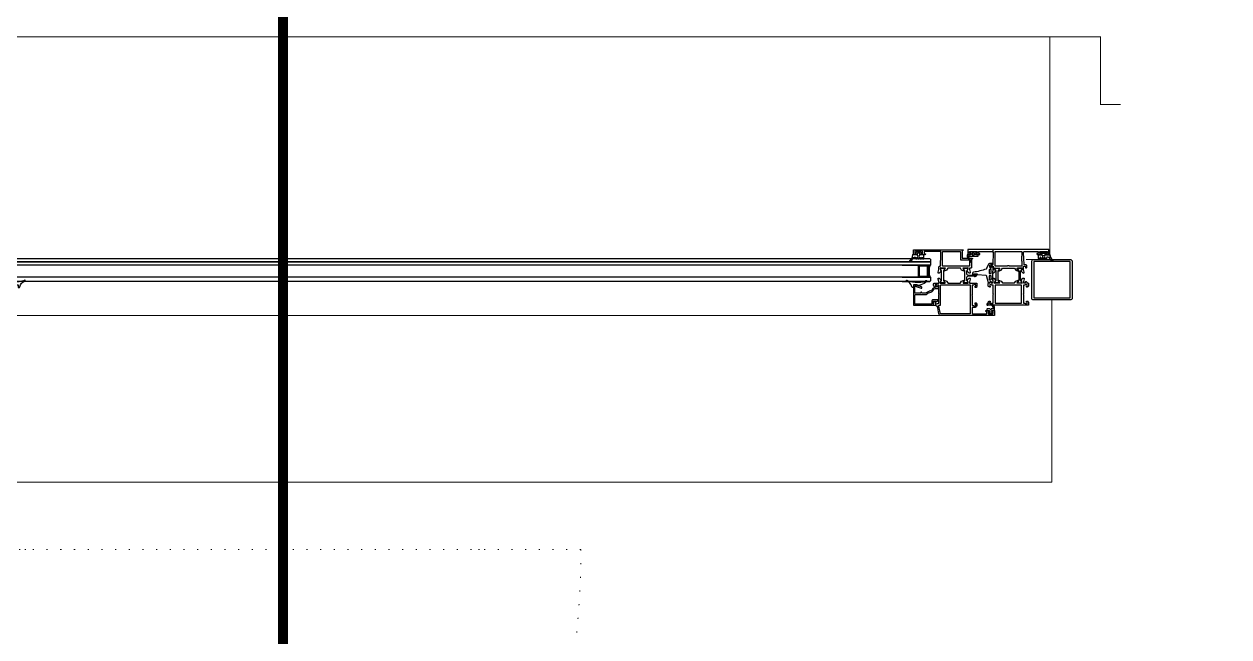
# Model space of a CAD drawing. Extents: x -9058 to 11890, y 0 to 8114.
# Drawn here: x 3741.6 to 3860.5, y 3748.6 to 3809.1 of the extents above; entities that cross this region are included whole.
import ezdxf

# ---------------------------------------------------------------- set-up
doc = ezdxf.new("R2010")
doc.units = 0
doc.header["$LTSCALE"] = 10
doc.header["$MEASUREMENT"] = 0
doc.linetypes.add('DOT2', pattern=[0.125, 0, -0.125])
doc.linetypes.add('HIDDEN2', pattern=[4.7625, 3.175, -1.5875])
doc.layers.get('0').update_dxf_attribs({"color": 9, "lineweight": 9})
for name, color, linetype, lineweight in [('06C', 9, 'Continuous', 9), ('06D', 9, 'Continuous', 9), ('09', 9, 'Continuous', 9), ('10', 9, 'Continuous', 9), ('12', 9, 'Continuous', 9), ('14', 9, 'Continuous', 9), ('15', 9, 'Continuous', 9), ('20', 9, 'DOT2', 9), ('21', 9, 'Continuous', 9)]:
    doc.layers.add(name, color=color, linetype=linetype, lineweight=lineweight)

# ---------------------------------------------------------------- blocks, each defined once
blk = doc.blocks.new('p-kapı kolu')
for points in [[(2.2, 0), (2.2, -1.25), (-2.2, -1.25), (-2.2, 0), (2.2, 0)], [(1.225, -1.25), (1.225, -7.5), (-13.775, -7.5), (-13.775, -5.625), (-1.025, -5.625), (-1.025, -5.625), (-1.025, -1.25), (1.225, -1.25)]]:
    blk.add_lwpolyline(points)
blk = doc.blocks.new('P-AH-01-101')
at = {"layer": '09'}
h = blk.add_hatch(dxfattribs=at)
h.set_pattern_fill('LOGEND', color=256, scale=10, style=0)
h.set_pattern_definition([(7e-15, (-99162.212, -3118.098), (10, 10), [3, -7]), (7e-15, (-99162.212, -3117.598), (10, 10), [3, -7]), (7e-15, (-99161.712, -3116.598), (10, 10), [2, -8]), (7e-15, (-99161.212, -3115.598), (10, 10), [1.5, -8.5]), (7e-15, (-99161.212, -3114.598), (10, 10), [1, -9]), (7e-15, (-99163.712, -3113.598), (10, 10), [0.5, -2.5, 0.5, -6.5]), (7e-15, (-99162.212, -3113.098), (10, 10), [0.5, -4, 1.5, -4]), (7e-15, (-99160.212, -3112.598), (10, 10), [0.5, -0.5, 0.5, -8.5]), (7e-15, (-99160.712, -3112.098), (10, 10), [0.5, -9.5]), (7e-15, (-99161.212, -3111.098), (10, 10), [1.5, -8.5]), (7e-15, (-99161.212, -3110.098), (10, 10), [2, -8]), (7e-15, (-99161.712, -3109.098), (10, 10), [2.5, -3, 0.5, -4]), (90, (-99165.712, -3115.098), (-10, 10), [0.5, -1, 2.5, -6]), (90, (-99165.212, -3114.098), (-10, 10), [0.5, -0.5, 1.5, -7.5]), (90, (-99164.712, -3110.098), (-10, 10), [1, -9]), (90, (-99164.212, -3114.098), (-10, 10), [2, -3, 0.5, -4.5]), (90, (-99163.712, -3108.598), (-10, 10), [0.5, -9.5]), (90, (-99163.212, -3113.598), (-10, 10), [1.5, -8.5]), (90, (-99162.212, -3113.098), (-10, 10), [1, -9]), (90, (-99161.212, -3113.098), (-10, 10), [0.5, -1.5, 1.5, -6.5]), (90, (-99160.712, -3112.598), (-10, 10), [0.5, -9.5]), (90, (-99160.212, -3114.598), (-10, 10), [1.4, -8.6]), (90, (-99159.712, -3116.598), (-10, 10), [1, -9]), (90, (-99158.712, -3112.598), (-10, 10), [0.5, -9.5]), (90, (-99157.712, -3113.098), (-10, 10), [1.5, -8.5]), (90, (-99156.712, -3113.098), (-10, 10), [1.5, -8.5]), (45, (-99158.212, -3117.0976), (1e-15, 10), [0.7071, -0.7071, 0.7071, -12.0208356]), (45, (-99160.212, -3114.5976), (1e-15, 10), [1.4142, -12.7279356]), (45, (-99164.212, -3109.5976), (1e-15, 10), [1.4142, -12.7279356]), (45, (-99162.212, -3112.0976), (1e-15, 10), [1.4142, -12.7279356]), (45, (-99161.712, -3114.0976), (1e-15, 10), [1.4142, -12.7279356]), (45, (-99158.712, -3116.0976), (1e-15, 10), [1.4142, -12.7279356]), (45, (-99159.712, -3115.5976), (1e-15, 10), [2.12132, -12.0208156]), (45, (-99162.712, -3111.0976), (1e-15, 10), [0.7071, -13.4350356]), (45, (-99163.212, -3110.0976), (1e-15, 10), [0.7071, -13.4350356]), (45, (-99159.212, -3110.0976), (1e-15, 10), [0.7071, -13.4350356]), (45, (-99163.212, -3115.0976), (1e-15, 10), [0.7071, -13.4350356]), (45, (-99157.712, -3111.5976), (1e-15, 10), [0.7071, -13.4350356]), (45, (-99161.212, -3112.5976), (1e-15, 10), [0.7071, -13.4350356]), (45, (-99160.212, -3111.5976), (1e-15, 10), [0.7071, -13.4350356]), (135, (-99160.712, -3113.5976), (-10, 1e-15), [0.7071, -0.7071, 2.12132, -10.6066156]), (135, (-99159.212, -3113.5976), (-10, 1e-15), [0.7071, -13.4350356]), (135, (-99159.212, -3117.0976), (-10, 1e-15), [0.7071, -13.4350356]), (135, (-99161.212, -3114.5976), (-10, 1e-15), [0.7071, -13.4350356]), (135, (-99159.712, -3112.5976), (-10, 1e-15), [0.7071, -13.4350356]), (135, (-99162.212, -3115.0976), (-10, 1e-15), [0.7071, -13.4350356]), (135, (-99158.212, -3115.0976), (-10, 1e-15), [0.7071, -13.4350356]), (135, (-99165.212, -3118.0976), (-10, 1e-15), [0.7071, -13.4350356]), (135, (-99164.712, -3117.5976), (-10, 1e-15), [1.4142, -12.7279356]), (135, (-99164.212, -3117.0976), (-10, 1e-15), [1.4142, -12.7279356]), (135, (-99163.212, -3117.0976), (-10, 1e-15), [1.4142, -12.7279356]), (135, (-99162.712, -3116.0976), (-10, 1e-15), [1.4142, -12.7279356]), (135, (-99158.712, -3112.0976), (-10, 1e-15), [1.4142, -12.7279356]), (135, (-99156.712, -3117.0976), (-10, 1e-15), [1.4142, -12.7279356]), (135, (-99156.212, -3109.0976), (-10, 1e-15), [1.4142, -12.7279356]), (135, (-99156.212, -3110.0976), (-10, 1e-15), [1.4142, -12.7279356]), (135, (-99157.212, -3110.5976), (-10, 1e-15), [1.4142, -12.7279356]), (135, (-99164.212, -3110.5976), (-10, 1e-15), [2.12132, -12.0208156]), (135, (-99157.712, -3111.5976), (-10, 1e-15), [2.12132, -12.0208156]), (26.565051, (-99163.212, -3108.5976), (10, 4e-09), [1.118, -21.2426798]), (26.565051, (-99163.212, -3113.5976), (10, 4e-09), [1.118, -21.2426798]), (26.565051, (-99162.212, -3110.5976), (10, 4e-09), [1.118, -21.2426798]), (26.565051, (-99159.212, -3117.5976), (10, 4e-09), [1.118, -21.2426798]), (26.565051, (-99159.712, -3116.5976), (10, 4e-09), [1.118, -21.2426798]), (26.565051, (-99162.712, -3114.5976), (10, 4e-09), [1.118, -21.2426798]), (26.565051, (-99162.712, -3109.5976), (10, 4e-09), [1.118, -21.2426798]), (26.565051, (-99159.712, -3112.5976), (10, 4e-09), [2.236, -20.1246798]), (63.434949, (-99159.712, -3111.0976), (5e-10, 10), [1.118, -21.2426798]), (63.434949, (-99158.212, -3114.0976), (5e-10, 10), [1.118, -21.2426798]), (63.434949, (-99163.212, -3112.0976), (5e-10, 10), [1.118, -21.2426798]), (63.434949, (-99165.212, -3111.5976), (5e-10, 10), [1.118, -21.2426798]), (63.434949, (-99159.212, -3113.5976), (5e-10, 10), [1.118, -21.2426798]), (63.434949, (-99160.212, -3113.5976), (5e-10, 10), [1.118, -21.2426798]), (63.434949, (-99164.212, -3112.0976), (5e-10, 10), [2.236, -20.1246798]), (63.434949, (-99156.712, -3115.5976), (5e-10, 10), [2.236, -20.1246798]), (63.434949, (-99157.712, -3115.0976), (5e-10, 10), [2.236, -20.1246798]), (116.565051, (-99165.712, -3116.5976), (-4e-09, 10), [1.118, -21.2426798]), (116.565051, (-99165.712, -3111.0976), (-4e-09, 10), [1.118, -21.2426798]), (116.565051, (-99163.712, -3118.0976), (-4e-09, 10), [1.118, -21.2426798]), (116.565051, (-99164.712, -3109.0976), (-4e-09, 10), [1.118, -21.2426798]), (116.565051, (-99163.712, -3115.0976), (-4e-09, 10), [1.118, -21.2426798]), (116.565051, (-99161.712, -3114.0976), (-4e-09, 10), [1.118, -21.2426798]), (116.565051, (-99160.712, -3112.0976), (-4e-09, 10), [1.118, -21.2426798]), (116.565051, (-99165.212, -3116.0976), (3.21e-06, 10.0000016), [1.118, -21.2426798]), (116.565051, (-99162.712, -3114.5976), (-4e-09, 10), [1.118, -21.2426798]), (116.565051, (-99159.712, -3115.5976), (-4e-09, 10), [1.118, -21.2426798]), (116.565051, (-99158.712, -3114.5976), (-4e-09, 10), [1.118, -21.2426798]), (116.565051, (-99156.712, -3111.5976), (-4e-09, 10), [1.118, -21.2426798]), (116.565051, (-99164.212, -3108.5976), (-4e-09, 10), [1.118, -21.2426798]), (116.565051, (-99165.712, -3109.0976), (-4e-09, 10), [2.236, -20.1246798]), (116.565051, (-99164.212, -3116.0976), (-4e-09, 10), [2.236, -20.1246798]), (153.434949, (-99165.712, -3117.5976), (-10, 5e-10), [1.118, -21.2426798]), (153.434949, (-99157.212, -3118.0976), (-10, 5e-10), [1.118, -21.2426798]), (153.434949, (-99157.712, -3113.0976), (-10, 5e-10), [1.118, -21.2426798]), (153.434949, (-99161.712, -3116.5976), (-10, 5e-10), [1.118, -21.2426798]), (153.434949, (-99162.212, -3117.5976), (-10, 5e-10), [1.118, -21.2426798]), (153.434949, (-99161.212, -3115.5976), (-10, 5e-10), [1.118, -21.2426798]), (153.434949, (-99158.212, -3109.5976), (-10, 5e-10), [1.118, -21.2426798]), (153.434949, (-99157.212, -3109.0976), (-10, 5e-10), [2.236, -20.1246798])])
h.paths.add_polyline_path([(3.3, -4.8), (-1.71, -4.8), (-1.71, -14.8), (3.3, -14.8)])
h = blk.add_hatch(dxfattribs=at)
h.set_pattern_fill('LOGEND', color=256, scale=10, style=0)
h.set_pattern_definition([(7e-15, (-99162.212, -3195.098), (10, 10), [3, -7]), (7e-15, (-99162.212, -3194.598), (10, 10), [3, -7]), (7e-15, (-99161.712, -3193.598), (10, 10), [2, -8]), (7e-15, (-99161.212, -3192.598), (10, 10), [1.5, -8.5]), (7e-15, (-99161.212, -3191.598), (10, 10), [1, -9]), (7e-15, (-99163.712, -3190.598), (10, 10), [0.5, -2.5, 0.5, -6.5]), (7e-15, (-99162.212, -3190.098), (10, 10), [0.5, -4, 1.5, -4]), (7e-15, (-99160.212, -3189.598), (10, 10), [0.5, -0.5, 0.5, -8.5]), (7e-15, (-99160.712, -3189.098), (10, 10), [0.5, -9.5]), (7e-15, (-99161.212, -3188.098), (10, 10), [1.5, -8.5]), (7e-15, (-99161.212, -3187.098), (10, 10), [2, -8]), (7e-15, (-99161.712, -3186.098), (10, 10), [2.5, -3, 0.5, -4]), (90, (-99165.712, -3192.098), (-10, 10), [0.5, -1, 2.5, -6]), (90, (-99165.212, -3191.098), (-10, 10), [0.5, -0.5, 1.5, -7.5]), (90, (-99164.712, -3187.098), (-10, 10), [1, -9]), (90, (-99164.212, -3191.098), (-10, 10), [2, -3, 0.5, -4.5]), (90, (-99163.712, -3185.598), (-10, 10), [0.5, -9.5]), (90, (-99163.212, -3190.598), (-10, 10), [1.5, -8.5]), (90, (-99162.212, -3190.098), (-10, 10), [1, -9]), (90, (-99161.212, -3190.098), (-10, 10), [0.5, -1.5, 1.5, -6.5]), (90, (-99160.712, -3189.598), (-10, 10), [0.5, -9.5]), (90, (-99160.212, -3191.598), (-10, 10), [1.4, -8.6]), (90, (-99159.712, -3193.598), (-10, 10), [1, -9]), (90, (-99158.712, -3189.598), (-10, 10), [0.5, -9.5]), (90, (-99157.712, -3190.098), (-10, 10), [1.5, -8.5]), (90, (-99156.712, -3190.098), (-10, 10), [1.5, -8.5]), (45, (-99158.212, -3194.0976), (1e-15, 10), [0.7071, -0.7071, 0.7071, -12.0208356]), (45, (-99160.212, -3191.5976), (1e-15, 10), [1.4142, -12.7279356]), (45, (-99164.212, -3186.5976), (1e-15, 10), [1.4142, -12.7279356]), (45, (-99162.212, -3189.0976), (1e-15, 10), [1.4142, -12.7279356]), (45, (-99161.712, -3191.0976), (1e-15, 10), [1.4142, -12.7279356]), (45, (-99158.712, -3193.0976), (1e-15, 10), [1.4142, -12.7279356]), (45, (-99159.712, -3192.5976), (1e-15, 10), [2.12132, -12.0208156]), (45, (-99162.712, -3188.0976), (1e-15, 10), [0.7071, -13.4350356]), (45, (-99163.212, -3187.0976), (1e-15, 10), [0.7071, -13.4350356]), (45, (-99159.212, -3187.0976), (1e-15, 10), [0.7071, -13.4350356]), (45, (-99163.212, -3192.0976), (1e-15, 10), [0.7071, -13.4350356]), (45, (-99157.712, -3188.5976), (1e-15, 10), [0.7071, -13.4350356]), (45, (-99161.212, -3189.5976), (1e-15, 10), [0.7071, -13.4350356]), (45, (-99160.212, -3188.5976), (1e-15, 10), [0.7071, -13.4350356]), (135, (-99160.712, -3190.5976), (-10, 1e-15), [0.7071, -0.7071, 2.12132, -10.6066156]), (135, (-99159.212, -3190.5976), (-10, 1e-15), [0.7071, -13.4350356]), (135, (-99159.212, -3194.0976), (-10, 1e-15), [0.7071, -13.4350356]), (135, (-99161.212, -3191.5976), (-10, 1e-15), [0.7071, -13.4350356]), (135, (-99159.712, -3189.5976), (-10, 1e-15), [0.7071, -13.4350356]), (135, (-99162.212, -3192.0976), (-10, 1e-15), [0.7071, -13.4350356]), (135, (-99158.212, -3192.0976), (-10, 1e-15), [0.7071, -13.4350356]), (135, (-99165.212, -3195.0976), (-10, 1e-15), [0.7071, -13.4350356]), (135, (-99164.712, -3194.5976), (-10, 1e-15), [1.4142, -12.7279356]), (135, (-99164.212, -3194.0976), (-10, 1e-15), [1.4142, -12.7279356]), (135, (-99163.212, -3194.0976), (-10, 1e-15), [1.4142, -12.7279356]), (135, (-99162.712, -3193.0976), (-10, 1e-15), [1.4142, -12.7279356]), (135, (-99158.712, -3189.0976), (-10, 1e-15), [1.4142, -12.7279356]), (135, (-99156.712, -3194.0976), (-10, 1e-15), [1.4142, -12.7279356]), (135, (-99156.212, -3186.0976), (-10, 1e-15), [1.4142, -12.7279356]), (135, (-99156.212, -3187.0976), (-10, 1e-15), [1.4142, -12.7279356]), (135, (-99157.212, -3187.5976), (-10, 1e-15), [1.4142, -12.7279356]), (135, (-99164.212, -3187.5976), (-10, 1e-15), [2.12132, -12.0208156]), (135, (-99157.712, -3188.5976), (-10, 1e-15), [2.12132, -12.0208156]), (26.565051, (-99163.212, -3185.5976), (10, 4e-09), [1.118, -21.2426798]), (26.565051, (-99163.212, -3190.5976), (10, 4e-09), [1.118, -21.2426798]), (26.565051, (-99162.212, -3187.5976), (10, 4e-09), [1.118, -21.2426798]), (26.565051, (-99159.212, -3194.5976), (10, 4e-09), [1.118, -21.2426798]), (26.565051, (-99159.712, -3193.5976), (10, 4e-09), [1.118, -21.2426798]), (26.565051, (-99162.712, -3191.5976), (10, 4e-09), [1.118, -21.2426798]), (26.565051, (-99162.712, -3186.5976), (10, 4e-09), [1.118, -21.2426798]), (26.565051, (-99159.712, -3189.5976), (10, 4e-09), [2.236, -20.1246798]), (63.434949, (-99159.712, -3188.0976), (5e-10, 10), [1.118, -21.2426798]), (63.434949, (-99158.212, -3191.0976), (5e-10, 10), [1.118, -21.2426798]), (63.434949, (-99163.212, -3189.0976), (5e-10, 10), [1.118, -21.2426798]), (63.434949, (-99165.212, -3188.5976), (5e-10, 10), [1.118, -21.2426798]), (63.434949, (-99159.212, -3190.5976), (5e-10, 10), [1.118, -21.2426798]), (63.434949, (-99160.212, -3190.5976), (5e-10, 10), [1.118, -21.2426798]), (63.434949, (-99164.212, -3189.0976), (5e-10, 10), [2.236, -20.1246798]), (63.434949, (-99156.712, -3192.5976), (5e-10, 10), [2.236, -20.1246798]), (63.434949, (-99157.712, -3192.0976), (5e-10, 10), [2.236, -20.1246798]), (116.565051, (-99165.712, -3193.5976), (-4e-09, 10), [1.118, -21.2426798]), (116.565051, (-99165.712, -3188.0976), (-4e-09, 10), [1.118, -21.2426798]), (116.565051, (-99163.712, -3195.0976), (-4e-09, 10), [1.118, -21.2426798]), (116.565051, (-99164.712, -3186.0976), (-4e-09, 10), [1.118, -21.2426798]), (116.565051, (-99163.712, -3192.0976), (-4e-09, 10), [1.118, -21.2426798]), (116.565051, (-99161.712, -3191.0976), (-4e-09, 10), [1.118, -21.2426798]), (116.565051, (-99160.712, -3189.0976), (-4e-09, 10), [1.118, -21.2426798]), (116.565051, (-99165.212, -3193.0976), (3.21e-06, 10.0000016), [1.118, -21.2426798]), (116.565051, (-99162.712, -3191.5976), (-4e-09, 10), [1.118, -21.2426798]), (116.565051, (-99159.712, -3192.5976), (-4e-09, 10), [1.118, -21.2426798]), (116.565051, (-99158.712, -3191.5976), (-4e-09, 10), [1.118, -21.2426798]), (116.565051, (-99156.712, -3188.5976), (-4e-09, 10), [1.118, -21.2426798]), (116.565051, (-99164.212, -3185.5976), (-4e-09, 10), [1.118, -21.2426798]), (116.565051, (-99165.712, -3186.0976), (-4e-09, 10), [2.236, -20.1246798]), (116.565051, (-99164.212, -3193.0976), (-4e-09, 10), [2.236, -20.1246798]), (153.434949, (-99165.712, -3194.5976), (-10, 5e-10), [1.118, -21.2426798]), (153.434949, (-99157.212, -3195.0976), (-10, 5e-10), [1.118, -21.2426798]), (153.434949, (-99157.712, -3190.0976), (-10, 5e-10), [1.118, -21.2426798]), (153.434949, (-99161.712, -3193.5976), (-10, 5e-10), [1.118, -21.2426798]), (153.434949, (-99162.212, -3194.5976), (-10, 5e-10), [1.118, -21.2426798]), (153.434949, (-99161.212, -3192.5976), (-10, 5e-10), [1.118, -21.2426798]), (153.434949, (-99158.212, -3186.5976), (-10, 5e-10), [1.118, -21.2426798]), (153.434949, (-99157.212, -3186.0976), (-10, 5e-10), [2.236, -20.1246798])])
h.paths.add_polyline_path([(3.3, -81.8), (-1.71, -81.8), (-1.71, -91.8), (3.3, -91.8)])
at = {"layer": '10'}
for points in [[(5.16, -1), (5.16, 0.6), (6.86, 0.6), (6.86, -5.4), (3.86, -5.4), (3.86, -5), (5.16, -5), (5.16, -4), (-6.34, -4), (-6.34, 1), (-4.84, 1), (-4.84, -0.3)], [(1.17, -4.5), (-1.83, -4.5), (-2.51, -5.97)], [(5.26, -95.9), (5.26, -97.2), (6.86, -97.2), (6.86, -90.9), (3.86, -90.9), (3.86, -91.3), (5.16, -91.3), (5.16, -92.3), (-6.34, -92.3), (-6.34, -97.2), (-4.74, -97.2), (-4.74, -95.9)]]:
    blk.add_lwpolyline(points, dxfattribs=at)
blk.add_circle((-2.83, -6.65), 0.75, dxfattribs=at)
at = {"layer": '12'}
for points in [[(3.3, -4.8), (3.3, -14.8), (-1.7, -14.8), (-1.7, -4.8)], [(3.3, -81.8), (-1.7, -81.8), (-1.7, -14.8), (3.3, -14.8)], [(3.3, -81.8), (3.3, -91.8), (-1.7, -91.8), (-1.7, -81.8)]]:
    blk.add_lwpolyline(points, close=True, dxfattribs=at)
at = {"layer": '20'}
blk.add_lwpolyline([(-82.83, -6.65), (-3.58, -6.65)], dxfattribs=at)
at = {"layer": '20', "ltscale": 20}
for points in [[(-2.83, -6.65), (-72.83, -6.65)], [(-72.83, -6.65), (-3.58, -6.65)]]:
    blk.add_lwpolyline(points, dxfattribs=at)
at = {"layer": '20'}
blk.add_arc((-2.83, -6.65), 80, 180.0002, 269.9998, dxfattribs=at)
at = {"layer": '06C', "extrusion": (0, 0, -1), "xscale": -1, "zscale": -1, "rotation": 90}
blk.add_blockref('p-kapı kolu', (1.7, -86.8), dxfattribs=at)
at = {"layer": '06C', "xscale": -1, "rotation": 90}
blk.add_blockref('p-kapı kolu', (3.3, -86.8), dxfattribs=at)
blk = doc.blocks.new('P-DOG-PORSCHE')
at = {"layer": '06D'}
for points in [[(-117.78, 24), (-2.22, 24)], [(-13.18, -3.54), (-111.94, -3.53)], [(-118, -20), (-2, -20)]]:
    blk.add_lwpolyline(points, dxfattribs=at)
at = {"layer": '06D', "lineweight": 25, "ltscale": 0.5}
blk.add_lwpolyline([(-15.92, -0.53), (-15.92, -0.75, -0.414214), (-15.95, -0.78), (-15.98, -0.78, -0.356389), (-16.08, -0.7, 0.262181), (-16.6, -0.11, -0.316752), (-16.62, -0.08, -0.499585), (-16.58, -0.05, 0.048291), (-16.02, -0.2, 0.086497), (-14.92, -0.19, 0.16681), (-14.7, -0.08, -0.169383), (-14.68, -0.07), (-14.66, -0.06, -0.513067), (-14.62, -0.13, -0.159858), (-15.19, -0.51, -0.178819), (-15.56, -0.53), (-15.58, -0.52, 0.13005), (-15.63, -0.5), (-15.89, -0.5, 0.414214)], format="xyb", close=True, dxfattribs=at)
at = {"layer": '10', "lineweight": 25, "ltscale": 0.5}
for p, q in [((-112.2, 2.68), (-112.2, 2.98)), ((-103.22, 1.44), (-106, 1.44)), ((-104.8, 1.44), (-104.8, 0.24)), ((-103.22, 0.24), (-106, 0.24)), ((-103.22, -0.16), (-105.95, -0.16)), ((-103.22, -0.16), (-105.49, -0.16))]:
    blk.add_line(p, q, dxfattribs=at)
at = {"layer": '10', "const_width": 0.1}
blk.add_lwpolyline([(-124.78, 17.3), (-122.78, 17.3), (-122.78, 24), (-117.78, 24), (-117.78, 2), (-115.43, 2)], dxfattribs=at)
at = {"layer": '10', "lineweight": 25, "ltscale": 0.5}
for points in [[(-117.79, 2.49, -0.220745), (-118.1, 1.89, 0.651907), (-118.04, 1.82, 0.176952), (-117.75, 2.14, -0.281357), (-117.61, 2.23), (-117.53, 2.23), (-117.51, 2.23), (-117.51, 2.23), (-117.5, 2.22), (-117.49, 2.22), (-117.48, 2.22), (-117.48, 2.21), (-117.47, 2.21), (-117.47, 2.2), (-117.47, 2.19), (-117.46, 2.18), (-117.46, 2.1), (-117.46, 2.1), (-117.46, 2.09), (-117.46, 2.09), (-117.46, 2.09), (-117.46, 2.09), (-117.45, 2.08), (-117.45, 2.08), (-117.45, 2.08), (-117.44, 2.08), (-117.36, 2.08), (-117.36, 2.08), (-117.36, 2.08), (-117.35, 2.08), (-117.35, 2.08), (-117.35, 2.09), (-117.35, 2.09), (-117.35, 2.09), (-117.34, 2.09), (-117.34, 2.1), (-117.34, 2.18), (-117.34, 2.18), (-117.34, 2.19), (-117.34, 2.2), (-117.33, 2.21), (-117.33, 2.21), (-117.32, 2.22), (-117.32, 2.22), (-117.31, 2.22), (-117.29, 2.23), (-117.29, 2.23), (-117.28, 2.22), (-117.27, 2.22), (-117.26, 2.22), (-117.26, 2.21), (-117.25, 2.21), (-117.25, 2.2), (-117.25, 2.19), (-117.24, 2.18), (-117.24, 2.1), (-117.24, 2.1), (-117.24, 2.09), (-117.24, 2.09), (-117.24, 2.09), (-117.24, 2.09), (-117.23, 2.08), (-117.23, 2.08), (-117.23, 2.08), (-117.22, 2.08), (-117.14, 2.08), (-117.14, 2.08), (-117.14, 2.08), (-117.13, 2.08), (-117.13, 2.08), (-117.13, 2.09), (-117.13, 2.09), (-117.13, 2.09), (-117.12, 2.09), (-117.12, 2.1), (-117.12, 2.18), (-117.12, 2.18), (-117.12, 2.19), (-117.12, 2.2), (-117.11, 2.21), (-117.11, 2.21), (-117.1, 2.22), (-117.1, 2.22), (-117.09, 2.22), (-117.07, 2.23), (-117.07, 2.23), (-117.06, 2.22), (-117.05, 2.22), (-117.04, 2.22), (-117.04, 2.21), (-117.03, 2.21), (-117.03, 2.2), (-117.03, 2.19), (-117.02, 2.18), (-117.02, 2.1), (-117.02, 2.1), (-117.02, 2.09), (-117.02, 2.09), (-117.02, 2.09), (-117.02, 2.09), (-117.01, 2.08), (-117.01, 2.08), (-117.01, 2.08), (-117, 2.08), (-116.92, 2.08), (-116.92, 2.08), (-116.92, 2.08), (-116.91, 2.08), (-116.91, 2.08), (-116.91, 2.09), (-116.91, 2.09), (-116.91, 2.09), (-116.9, 2.09), (-116.9, 2.1), (-116.9, 2.18), (-116.9, 2.18), (-116.9, 2.19), (-116.9, 2.2), (-116.89, 2.21), (-116.89, 2.21), (-116.88, 2.22), (-116.88, 2.22), (-116.87, 2.22), (-116.85, 2.23), (-116.85, 2.23), (-116.84, 2.22), (-116.83, 2.22), (-116.82, 2.22), (-116.82, 2.21), (-116.81, 2.21), (-116.81, 2.2), (-116.81, 2.19), (-116.8, 2.18), (-116.8, 2.1), (-116.8, 2.1), (-116.8, 2.09), (-116.8, 2.09), (-116.8, 2.09), (-116.8, 2.09), (-116.79, 2.08), (-116.79, 2.08), (-116.79, 2.08), (-116.78, 2.08), (-116.7, 2.08), (-116.7, 2.08), (-116.7, 2.08), (-116.69, 2.08), (-116.69, 2.08), (-116.69, 2.09), (-116.69, 2.09), (-116.69, 2.09), (-116.68, 2.09), (-116.68, 2.1), (-116.68, 2.44, 0.414214), (-116.71, 2.47), (-116.94, 2.47, -0.414214), (-116.97, 2.5), (-116.97, 2.56, -0.291535), (-116.96, 2.58), (-116.91, 2.6, 0.613042), (-116.91, 2.66), (-117.03, 2.73, 0.127095), (-117.09, 2.74), (-117.29, 2.74, 0.127095), (-117.36, 2.73), (-117.47, 2.67, 0.585233), (-117.47, 2.6), (-117.42, 2.58, -0.167811), (-117.41, 2.56), (-117.41, 2.5, -0.414214), (-117.44, 2.47), (-117.74, 2.47), (-117.74, 2.53, 0.394677), (-117.79, 2.49)], [(-106.94, 1.34, -0.459137), (-106.98, 1.37), (-107.03, 2.47), (-107.03, 2.74, -0.414214), (-106.98, 2.79), (-105.4, 2.79, -0.414214), (-105.37, 2.76), (-105.37, 2.6, -0.414214), (-105.4, 2.57), (-105.5, 2.57), (-105.5, 2.52, 0.414214), (-105.45, 2.47), (-105.14, 2.47, 0.414214), (-105.07, 2.54), (-105.07, 2.56, 0.414214), (-105.08, 2.57), (-105.18, 2.57, -0.414214), (-105.23, 2.62), (-105.23, 2.77, -0.414214), (-105.18, 2.82), (-104.51, 2.82, -0.414214), (-104.46, 2.77), (-104.46, 2.62, -0.414214), (-104.51, 2.57), (-104.61, 2.57, 0.414214), (-104.62, 2.56), (-104.62, 2.54, 0.414214), (-104.55, 2.47), (-104.33, 2.47, 0.414214), (-104.32, 2.48), (-104.32, 2.96, 0.414214), (-104.33, 2.97), (-109.19, 2.97, 0.535184), (-109.22, 2.93), (-109.2, 2.89), (-109.17, 2.89, -0.414214), (-109.14, 2.86), (-109.14, 2.15, -0.414214), (-109.17, 2.12), (-110.11, 2.12, 0.535184), (-110.14, 2.08), (-110.13, 2.06, 0.302776), (-110.1, 2.04), (-110.07, 2.04, -0.414214), (-110.04, 2.01), (-110.04, 1.18, 0.414214), (-110.01, 1.15), (-109.89, 1.15, -0.414214), (-109.86, 1.12), (-109.86, 1), (-109.93, 0.74, 0.700084), (-109.82, 0.66), (-109.8, 0.68), (-109.63, 0.85, 0.607471), (-109.65, 0.91, -0.283637), (-109.67, 0.93), (-109.72, 1.11, -1.229391), (-109.67, 1.15), (-109.2, 1.15), (-109.36, 0.88, 0.859449), (-109.33, 0.85), (-109.08, 0.95), (-108.96, 1.15), (-107.72, 1.15), (-107.6, 0.95), (-107.35, 0.85, 0.859449), (-107.32, 0.88), (-107.48, 1.15), (-107.01, 1.15, -1.229391), (-106.96, 1.11), (-107.01, 0.93, -0.283637), (-107.03, 0.91, 0.607471), (-107.05, 0.85), (-106.88, 0.68), (-106.86, 0.66, 0.700084), (-106.75, 0.74), (-106.82, 1), (-106.82, 1.25, 0.474196), (-106.94, 1.34)], [(-104.24, 2.47, 0.220745), (-103.93, 1.88, -0.651907), (-103.98, 1.81, -0.176952), (-104.28, 2.13, 0.281357), (-104.42, 2.22), (-104.5, 2.22), (-104.51, 2.22), (-104.52, 2.22), (-104.53, 2.21), (-104.54, 2.21), (-104.54, 2.21), (-104.55, 2.2), (-104.55, 2.19), (-104.56, 2.19), (-104.56, 2.18), (-104.56, 2.17), (-104.56, 2.09), (-104.56, 2.09), (-104.56, 2.08), (-104.57, 2.08), (-104.57, 2.08), (-104.57, 2.08), (-104.57, 2.07), (-104.57, 2.07), (-104.58, 2.07), (-104.58, 2.07), (-104.66, 2.07), (-104.67, 2.07), (-104.67, 2.07), (-104.67, 2.07), (-104.68, 2.07), (-104.68, 2.08), (-104.68, 2.08), (-104.68, 2.08), (-104.68, 2.08), (-104.68, 2.09), (-104.68, 2.17), (-104.68, 2.17), (-104.69, 2.18), (-104.69, 2.19), (-104.69, 2.19), (-104.7, 2.2), (-104.7, 2.21), (-104.71, 2.21), (-104.72, 2.21), (-104.73, 2.22), (-104.74, 2.22), (-104.75, 2.21), (-104.76, 2.21), (-104.76, 2.21), (-104.77, 2.2), (-104.77, 2.19), (-104.78, 2.19), (-104.78, 2.18), (-104.78, 2.17), (-104.78, 2.09), (-104.78, 2.09), (-104.78, 2.08), (-104.79, 2.08), (-104.79, 2.08), (-104.79, 2.08), (-104.79, 2.07), (-104.79, 2.07), (-104.8, 2.07), (-104.8, 2.07), (-104.88, 2.07), (-104.89, 2.07), (-104.89, 2.07), (-104.89, 2.07), (-104.9, 2.07), (-104.9, 2.08), (-104.9, 2.08), (-104.9, 2.08), (-104.9, 2.08), (-104.9, 2.09), (-104.9, 2.17), (-104.9, 2.17), (-104.91, 2.18), (-104.91, 2.19), (-104.91, 2.19), (-104.92, 2.2), (-104.92, 2.21), (-104.93, 2.21), (-104.94, 2.21), (-104.95, 2.22), (-104.96, 2.22), (-104.97, 2.21), (-104.98, 2.21), (-104.98, 2.21), (-104.99, 2.2), (-104.99, 2.19), (-105, 2.19), (-105, 2.18), (-105, 2.17), (-105, 2.09), (-105, 2.09), (-105, 2.08), (-105.01, 2.08), (-105.01, 2.08), (-105.01, 2.08), (-105.01, 2.07), (-105.01, 2.07), (-105.02, 2.07), (-105.02, 2.07), (-105.1, 2.07), (-105.11, 2.07), (-105.11, 2.07), (-105.11, 2.07), (-105.12, 2.07), (-105.12, 2.08), (-105.12, 2.08), (-105.12, 2.08), (-105.12, 2.08), (-105.12, 2.09), (-105.12, 2.17), (-105.12, 2.17), (-105.13, 2.18), (-105.13, 2.19), (-105.13, 2.19), (-105.14, 2.2), (-105.14, 2.21), (-105.15, 2.21), (-105.16, 2.21), (-105.17, 2.22), (-105.18, 2.22), (-105.19, 2.21), (-105.2, 2.21), (-105.2, 2.21), (-105.21, 2.2), (-105.21, 2.19), (-105.22, 2.19), (-105.22, 2.18), (-105.22, 2.17), (-105.22, 2.09), (-105.22, 2.09), (-105.22, 2.08), (-105.23, 2.08), (-105.23, 2.08), (-105.23, 2.08), (-105.23, 2.07), (-105.23, 2.07), (-105.24, 2.07), (-105.24, 2.07), (-105.32, 2.07), (-105.33, 2.07), (-105.33, 2.07), (-105.33, 2.07), (-105.34, 2.07), (-105.34, 2.08), (-105.34, 2.08), (-105.34, 2.08), (-105.34, 2.08), (-105.34, 2.09), (-105.34, 2.43, -0.414214), (-105.31, 2.46), (-105.08, 2.46, 0.414214), (-105.05, 2.49), (-105.05, 2.55, 0.291535), (-105.06, 2.57), (-105.11, 2.59, -0.613042), (-105.11, 2.65), (-105, 2.72, -0.127095), (-104.93, 2.73), (-104.73, 2.73, -0.127095), (-104.67, 2.72), (-104.56, 2.66, -0.585233), (-104.56, 2.59), (-104.61, 2.57, 0.167811), (-104.61, 2.55), (-104.61, 2.49, 0.414214), (-104.58, 2.46), (-104.29, 2.46), (-104.29, 2.52, -0.394677), (-104.24, 2.47)], [(-112.19, 0.02, 0.081633), (-112.19, 1), (-112.19, 1.08, -0.104779), (-112.18, 1.15), (-112.12, 1.29, -0.296563), (-112.1, 1.3), (-112.03, 1.3, -0.414214), (-112, 1.27), (-112, 1.23, 0.414214), (-111.98, 1.21), (-111.9, 1.21, 0.414214), (-111.87, 1.23), (-111.87, 1.42, 0.414214), (-111.91, 1.46), (-112.12, 1.46, -0.414214), (-112.14, 1.48), (-112.14, 1.57, -0.414214), (-112.12, 1.59), (-111.83, 1.59, -0.285747), (-111.74, 1.53), (-111.55, 1.11, 0.189764), (-111.5, 1.06, 0.061836), (-110.24, 0.75, -0.380587), (-110.15, 0.65), (-110.15, 0.57, -0.203536), (-110.18, 0.5), (-110.37, 0.32, -0.999219), (-110.45, 0.4), (-110.3, 0.55, 0.950364), (-110.3, 0.59, 0.068684), (-110.6, 0.58, 0.364538), (-110.64, 0.53, -0.394287), (-110.66, 0.51), (-111.46, 0.45, 0.309555), (-111.49, 0.44), (-111.7, -0.27, -0.328426), (-111.75, -0.3), (-111.85, -0.3, -0.414214), (-111.87, -0.28), (-111.87, -0.22, 0.414214), (-111.9, -0.19), (-111.98, -0.19, 0.414214), (-112, -0.22), (-112, -0.25, -0.414214), (-112.03, -0.28), (-112.1, -0.28, -0.296563), (-112.12, -0.27), (-112.18, -0.13, -0.104779), (-112.19, -0.06), (-112.19, 0.02)], [(-115.62, -0.32, 0.414222), (-115.7, -0.4), (-115.7, -0.57, 0.414214), (-115.55, -0.72), (-115.51, -0.72, 0.414214), (-115.5, -0.71), (-115.5, -0.65, 0.366034), (-115.52, -0.62, -0.365977), (-115.55, -0.59), (-115.55, -0.5, -0.414214), (-115.52, -0.47), (-115.41, -0.47, -0.365977), (-115.38, -0.5, 0.365977), (-115.35, -0.52), (-115.23, -0.52, -0.414214), (-115.2, -0.55), (-115.2, -1.39), (-115.17, -1.42), (-115.2, -1.45), (-115.2, -2.29, -0.414214), (-115.23, -2.32), (-115.35, -2.32, 0.365977), (-115.38, -2.35, -0.365977), (-115.41, -2.37), (-115.52, -2.37, -0.414214), (-115.55, -2.34), (-115.55, -2.25, -0.365977), (-115.52, -2.23, 0.366034), (-115.5, -2.2), (-115.5, -2.13, 0.414214), (-115.51, -2.12), (-115.55, -2.12, 0.414214), (-115.7, -2.27), (-115.7, -2.51, 0.414214), (-115.69, -2.52), (-111.71, -2.52, 0.414214), (-111.7, -2.51), (-111.7, -2.27, 0.414214), (-111.85, -2.12), (-111.89, -2.12, 0.414214), (-111.9, -2.13), (-111.9, -2.2, 0.366034), (-111.87, -2.23, -0.365977), (-111.85, -2.25), (-111.85, -2.34, -0.414214), (-111.88, -2.37), (-111.99, -2.37, -0.365977), (-112.02, -2.35, 0.365977), (-112.05, -2.32), (-112.17, -2.32, -0.414214), (-112.2, -2.29), (-112.2, -1.45), (-112.23, -1.42), (-112.2, -1.39), (-112.2, -0.55, -0.414214), (-112.17, -0.52), (-112.05, -0.52, 0.365977), (-112.02, -0.5, -0.365977), (-111.99, -0.47), (-111.88, -0.47, -0.414214), (-111.85, -0.5), (-111.85, -0.59, -0.365977), (-111.87, -0.62, 0.366034), (-111.9, -0.65), (-111.9, -0.71, 0.414214), (-111.89, -0.72), (-111.85, -0.72, 0.414214), (-111.7, -0.57), (-111.7, -0.4, 0.414214), (-111.78, -0.32), (-111.85, -0.32, -0.414214), (-111.88, -0.29), (-111.88, -0.27, 0.414214), (-111.98, -0.17), (-111.99, -0.17, 0.414214), (-112, -0.18), (-112, -0.29, -0.414214), (-112.03, -0.32), (-112.17, -0.32, -0.414214), (-112.2, -0.29), (-112.2, -0.18), (-112.13, 0.08, 0.700084), (-112.24, 0.16), (-112.26, 0.14), (-112.43, -0.03, 0.607471), (-112.41, -0.09, -0.283637), (-112.39, -0.11), (-112.34, -0.29, -1.229391), (-112.39, -0.32), (-112.86, -0.32), (-112.7, -0.06, 0.713664), (-112.73, -0.03), (-112.98, -0.13), (-113.1, -0.32), (-114.3, -0.32), (-114.42, -0.13), (-114.67, -0.03, 0.713664), (-114.7, -0.06), (-114.54, -0.32), (-115.01, -0.32, -1.229391), (-115.06, -0.29), (-115.01, -0.11, -0.283637), (-114.99, -0.09, 0.607471), (-114.97, -0.03), (-115.14, 0.14), (-115.16, 0.16, 0.700084), (-115.27, 0.08), (-115.2, -0.18), (-115.2, -0.29, -0.414214), (-115.23, -0.32), (-115.37, -0.32, -0.414214), (-115.4, -0.29), (-115.4, -0.18, 0.414214), (-115.41, -0.17), (-115.42, -0.17, 0.414214), (-115.52, -0.27), (-115.52, -0.29, -0.414214), (-115.55, -0.32), (-115.62, -0.32)]]:
    blk.add_lwpolyline(points, format="xyb", dxfattribs=at)
for points in [[(-110.88, 2.78), (-110.88, 2.79), (-111.15, 2.79), (-111.15, 2.78), (-111.3, 2.78), (-111.3, 2.79), (-111.63, 2.79), (-111.63, 2.78), (-111.78, 2.78), (-111.78, 2.79), (-112.1, 2.79, 0.425337), (-112.2, 2.68), (-112.15, 1.49, 0.403083), (-112.12, 1.47), (-112, 1.47, -0.414214), (-111.88, 1.35), (-111.88, 1.26, -0.414214), (-111.98, 1.16), (-111.99, 1.16, -0.414214), (-112, 1.17), (-112, 1.32, 0.414214), (-112.03, 1.35), (-112.17, 1.35, 0.414214), (-112.2, 1.32), (-112.2, 1.01), (-112.13, 0.75, -0.700084), (-112.24, 0.67), (-112.26, 0.69), (-112.43, 0.86, -0.607471), (-112.41, 0.92, 0.283637), (-112.39, 0.94), (-112.34, 1.12, 1.229391), (-112.39, 1.16), (-112.86, 1.16), (-112.7, 0.89, -0.859449), (-112.73, 0.86), (-112.98, 0.96), (-113.1, 1.16), (-114.3, 1.16), (-114.42, 0.96), (-114.67, 0.86, -0.859449), (-114.7, 0.89), (-114.54, 1.16), (-115.01, 1.16, 1.229391), (-115.06, 1.12), (-115.01, 0.94, 0.283637), (-114.99, 0.92, -0.607471), (-114.97, 0.86), (-115.14, 0.69), (-115.16, 0.67, -0.700084), (-115.27, 0.75), (-115.2, 1.01), (-115.2, 1.32, 0.414214), (-115.23, 1.35), (-115.37, 1.35, 0.414214), (-115.4, 1.32), (-115.4, 1.17, -0.414214), (-115.41, 1.16), (-115.42, 1.16, -0.414214), (-115.52, 1.26), (-115.52, 1.35, -0.414214), (-115.4, 1.47), (-115.28, 1.47, 0.403083), (-115.25, 1.49), (-115.2, 2.68, 0.425337), (-115.3, 2.79), (-115.62, 2.79), (-115.62, 2.78), (-115.77, 2.78), (-115.77, 2.79), (-116.1, 2.79), (-116.1, 2.78), (-116.25, 2.78), (-116.25, 2.79), (-116.52, 2.79), (-116.52, 2.78), (-116.65, 2.78), (-116.65, 2.61, 0.414214), (-116.62, 2.58), (-116.52, 2.58), (-116.52, 2.53, -0.414214), (-116.57, 2.48), (-116.88, 2.48, -0.414214), (-116.95, 2.55), (-116.95, 2.57, -0.414214), (-116.94, 2.58), (-116.84, 2.58, 0.414214), (-116.79, 2.63), (-116.79, 2.75, 0.414214), (-116.84, 2.8), (-117.51, 2.8, 0.414214), (-117.56, 2.75), (-117.56, 2.63, 0.414214), (-117.51, 2.58), (-117.41, 2.58, -0.414214), (-117.4, 2.57), (-117.4, 2.55, -0.414214), (-117.47, 2.48), (-117.69, 2.48, -0.414214), (-117.7, 2.49), (-117.7, 2.97, -0.414214), (-117.69, 2.98), (-109.71, 2.98, -0.414214), (-109.7, 2.97), (-109.7, 2.49, -0.414214), (-109.71, 2.48), (-109.93, 2.48, -0.414214), (-110, 2.55), (-110, 2.57, -0.414214), (-109.99, 2.58), (-109.89, 2.58, 0.414214), (-109.84, 2.63), (-109.84, 2.75, 0.414214), (-109.89, 2.8), (-110.56, 2.8, 0.414214), (-110.61, 2.75), (-110.61, 2.63, 0.414214), (-110.56, 2.58), (-110.46, 2.58, -0.414214), (-110.45, 2.57), (-110.45, 2.55, -0.414214), (-110.52, 2.48), (-110.83, 2.48, -0.414214), (-110.88, 2.53), (-110.88, 2.58), (-110.78, 2.58, 0.414214), (-110.75, 2.61), (-110.75, 2.78)], [(-117.28, 2.61, 0.359904), (-117.3, 2.58), (-117.3, 2.4, 0.414214), (-117.27, 2.37), (-117.07, 2.37, 0.414214), (-117.04, 2.4), (-117.04, 2.58, 0.359904), (-117.07, 2.61, 0.094739)], [(-110.51, 2.47, 0.414214), (-110.48, 2.5), (-110.48, 2.58, 0.186103), (-110.48, 2.59), (-110.52, 2.64, -0.501687), (-110.51, 2.7), (-110.42, 2.74, -0.118551), (-110.34, 2.76), (-110.11, 2.76, -0.118551), (-110.04, 2.74), (-109.95, 2.7, -0.501687), (-109.94, 2.64), (-109.98, 2.59, 0.186103), (-109.98, 2.58), (-109.98, 2.5, 0.414214), (-109.94, 2.47), (-109.66, 2.47, -0.414214), (-109.62, 2.43), (-109.62, 2.28, -0.176484), (-109.64, 2.25), (-110.01, 1.72, -0.940455), (-110.07, 1.77), (-109.76, 2.27, 0.992608), (-109.86, 2.34), (-110.69, 2.34, -0.414214), (-110.73, 2.38), (-110.73, 2.43, -0.414214), (-110.69, 2.47)], [(-110.32, 2.47, -0.414214), (-110.34, 2.5), (-110.34, 2.6, -0.414214), (-110.32, 2.62), (-110.14, 2.62, -0.414214), (-110.11, 2.6), (-110.11, 2.5, -0.414214), (-110.14, 2.47)], [(-108.97, 1.97), (-109.81, 1.97, 0.414214), (-109.86, 1.92), (-109.86, 1.38, 0.414214), (-109.81, 1.33), (-107.25, 1.33, 0.414214), (-107.2, 1.38), (-107.2, 2.79), (-108.91, 2.79, 0.414214), (-108.96, 2.74), (-108.96, 1.98, -0.414214)], [(-104.73, 2.6, -0.359904), (-104.7, 2.57), (-104.7, 2.39, -0.414214), (-104.73, 2.36), (-104.93, 2.36, -0.414214), (-104.96, 2.39), (-104.96, 2.57, -0.359904), (-104.94, 2.6, -0.094739)], [(-120, -1.8, 0.414214), (-119.8, -2), (-116.2, -2, 0.414214), (-116, -1.8), (-116, 1.8, 0.414214), (-116.2, 2), (-119.8, 2, 0.414214), (-120, 1.8)], [(-105.7, 1.31, -0.414214), (-105.67, 1.34), (-104.93, 1.34, -0.414214), (-104.9, 1.31), (-104.9, 0.37, -0.414214), (-104.93, 0.34), (-105.67, 0.34, -0.414214), (-105.7, 0.37)], [(-114.74, -0.01, 0.131652), (-114.72, -0.06), (-114.61, -0.24, -0.131652), (-114.61, -0.26), (-114.61, -0.28, -0.414214), (-114.64, -0.31), (-115, -0.31, -0.414214), (-115.03, -0.28), (-115.03, -0.26, -0.131652), (-115.03, -0.24), (-114.92, -0.06, 0.131652), (-114.91, -0.01), (-114.91, 0.84, 0.131652), (-114.92, 0.89), (-115.03, 1.08, -0.131652), (-115.03, 1.09), (-115.03, 1.12, -0.414214), (-115, 1.15), (-114.64, 1.15, -0.414214), (-114.61, 1.12), (-114.61, 1.09, -0.131652), (-114.61, 1.08), (-114.72, 0.89, 0.131652), (-114.74, 0.84)], [(-112.66, -0.01, -0.131652), (-112.68, -0.06), (-112.79, -0.24, 0.131652), (-112.79, -0.26), (-112.79, -0.28, 0.414214), (-112.76, -0.31), (-112.4, -0.31, 0.414214), (-112.37, -0.28), (-112.37, -0.26, 0.131652), (-112.37, -0.24), (-112.48, -0.06, -0.131652), (-112.49, -0.01), (-112.49, 0.84, -0.131652), (-112.48, 0.89), (-112.37, 1.08, 0.131652), (-112.37, 1.09), (-112.37, 1.12, 0.414214), (-112.4, 1.15), (-112.76, 1.15, 0.414214), (-112.79, 1.12), (-112.79, 1.09, 0.131652), (-112.79, 1.08), (-112.68, 0.89, -0.131652), (-112.66, 0.84)], [(-106.67, -0.53, 0.365977), (-106.64, -0.51, -0.365977), (-106.61, -0.48), (-106.5, -0.48, -0.414214), (-106.47, -0.51), (-106.47, -0.6, -0.365977), (-106.49, -0.63, 0.366034), (-106.52, -0.66), (-106.52, -0.72, 0.414214), (-106.51, -0.73), (-106.47, -0.73, 0.414214), (-106.32, -0.58), (-106.32, -0.41, 0.414214), (-106.4, -0.33), (-106.82, -0.33, -0.493043), (-106.85, -0.3), (-106.75, 0.07, 0.700084), (-106.86, 0.15), (-106.88, 0.13), (-107.05, -0.04, 0.607471), (-107.03, -0.1, -0.283637), (-107.01, -0.12), (-106.96, -0.3, -1.229391), (-107.01, -0.33), (-107.43, -0.33, -0.585524), (-107.46, -0.29), (-107.32, -0.07, 0.713664), (-107.35, -0.04), (-107.6, -0.14), (-107.71, -0.32, -0.261412), (-107.73, -0.33), (-108.95, -0.33, -0.261412), (-108.97, -0.32), (-109.08, -0.14), (-109.33, -0.04, 0.713664), (-109.36, -0.07), (-109.22, -0.29, -0.585524), (-109.25, -0.33), (-109.67, -0.33, -1.229391), (-109.72, -0.3), (-109.67, -0.12, -0.283637), (-109.65, -0.1, 0.607471), (-109.63, -0.04), (-109.8, 0.13), (-109.82, 0.15, 0.700084), (-109.93, 0.07), (-109.86, -0.19), (-109.86, -0.3, -0.414214), (-109.89, -0.33), (-110.54, -0.33, 0.414214), (-110.57, -0.36), (-110.57, -0.68, 0.414222), (-110.47, -0.78), (-110.43, -0.78, 0.414214), (-110.42, -0.77), (-110.42, -0.66, 0.366034), (-110.44, -0.63, -0.365977), (-110.47, -0.6), (-110.47, -0.51, -0.414214), (-110.44, -0.48), (-110.33, -0.48, -0.365977), (-110.3, -0.51, 0.365977), (-110.27, -0.53), (-110.15, -0.53, -0.414214), (-110.12, -0.56), (-110.12, -1.5), (-110.09, -1.53), (-110.12, -1.56), (-110.12, -2.5, -0.414214), (-110.15, -2.53), (-110.27, -2.53, 0.365977), (-110.3, -2.56, -0.365977), (-110.33, -2.58), (-110.44, -2.58, -0.414214), (-110.47, -2.55), (-110.47, -2.46, -0.365977), (-110.44, -2.44, 0.366034), (-110.42, -2.41), (-110.42, -2.29, 0.414214), (-110.43, -2.28), (-110.47, -2.28, 0.414214), (-110.57, -2.38), (-110.57, -2.58, 0.414214), (-110.42, -2.73), (-110.15, -2.73, -0.414214), (-110.12, -2.76), (-110.12, -3.32, -0.414214), (-110.15, -3.35), (-111.54, -3.35, -0.414214), (-111.57, -3.32), (-111.57, -3.16, -0.414214), (-111.54, -3.13), (-111.47, -3.13), (-111.47, -3.08, 0.414214), (-111.52, -3.03), (-111.77, -3.03, 0.414214), (-111.84, -3.1), (-111.84, -3.12, 0.414214), (-111.83, -3.13), (-111.76, -3.13, -0.414214), (-111.71, -3.18), (-111.71, -3.32, -0.414214), (-111.76, -3.37), (-112.13, -3.37, -0.414214), (-112.18, -3.32), (-112.18, -3.18, -0.414214), (-112.13, -3.13), (-112.05, -3.13, 0.414214), (-112.04, -3.12), (-112.04, -3.1, 0.414214), (-112.11, -3.03), (-112.29, -3.03, 0.414214), (-112.32, -3.06), (-112.32, -3.5, 0.414214), (-112.29, -3.53), (-107.02, -3.53, 0.363975), (-106.82, -3.37), (-106.72, -2.78, -0.36397), (-106.42, -2.53), (-106.35, -2.53, 0.414214), (-106.32, -2.5), (-106.32, -2.28, 0.414214), (-106.47, -2.13), (-106.51, -2.13, 0.414214), (-106.52, -2.14), (-106.52, -2.21, 0.366034), (-106.49, -2.24, -0.365977), (-106.47, -2.26), (-106.47, -2.35, -0.414214), (-106.5, -2.38), (-106.61, -2.38, -0.365977), (-106.64, -2.36, 0.365977), (-106.67, -2.33), (-106.79, -2.33, -0.414214), (-106.82, -2.3), (-106.82, -1.46), (-106.85, -1.43), (-106.82, -1.4), (-106.82, -0.56, -0.414214), (-106.79, -0.53)], [(-111.8, 0.65, -0.414214), (-111.83, 0.62), (-111.96, 0.62, -0.414214), (-111.99, 0.65), (-111.99, 0.99, -0.414214), (-111.96, 1.02), (-111.83, 1.02, -0.414214), (-111.8, 0.99)], [(-111.8, 0.03, -0.414214), (-111.83, 0), (-111.96, 0, -0.414214), (-111.99, 0.03), (-111.99, 0.37, -0.414214), (-111.96, 0.4), (-111.83, 0.4, -0.414214), (-111.8, 0.37)], [(-109.67, 0.32, -0.403142), (-109.57, 0.22), (-109.57, -0.02, -0.131652), (-109.58, -0.07), (-109.69, -0.25, 0.131652), (-109.69, -0.27), (-109.69, -0.29, 0.414214), (-109.66, -0.32), (-109.3, -0.32, 0.414214), (-109.27, -0.29), (-109.27, -0.27, 0.131652), (-109.28, -0.25), (-109.39, -0.07, -0.131652), (-109.4, -0.02), (-109.4, 0.83, -0.131652), (-109.39, 0.88), (-109.28, 1.07, 0.131652), (-109.27, 1.08), (-109.27, 1.11, 0.414214), (-109.3, 1.14), (-109.66, 1.14, 0.414214), (-109.69, 1.11), (-109.69, 1.08, 0.131652), (-109.69, 1.07), (-109.58, 0.88, -0.131652), (-109.57, 0.83), (-109.57, 0.59, -0.403142), (-109.67, 0.49), (-110.52, 0.46, 0.962756), (-110.52, 0.36)], [(-107.28, -0.01, -0.131652), (-107.3, -0.06), (-107.4, -0.24, 0.131652), (-107.41, -0.26), (-107.41, -0.28, 0.414214), (-107.38, -0.31), (-107.02, -0.31, 0.414214), (-106.99, -0.28), (-106.99, -0.26, 0.131652), (-106.99, -0.24), (-107.1, -0.06, -0.131652), (-107.11, -0.01), (-107.11, 0.84, -0.131652), (-107.1, 0.89), (-106.99, 1.07, 0.131652), (-106.99, 1.09), (-106.99, 1.12, 0.414214), (-107.02, 1.15), (-107.38, 1.15, 0.414214), (-107.41, 1.12), (-107.41, 1.09, 0.131652), (-107.4, 1.07), (-107.3, 0.89, -0.131652), (-107.28, 0.84)], [(-107.1, 0.88), (-106.99, 1.07, 0.131652), (-106.99, 1.08), (-106.99, 1.11, 0.414214), (-107.02, 1.14), (-107.38, 1.14, 0.414214), (-107.41, 1.11), (-107.41, 1.08, 0.131652), (-107.4, 1.07), (-107.3, 0.88, -0.131652), (-107.28, 0.83), (-107.28, -0.02, -0.131652), (-107.3, -0.07), (-107.4, -0.25, 0.131652), (-107.41, -0.27), (-107.41, -0.29, 0.414214), (-107.38, -0.32), (-107.02, -0.32, 0.414214), (-106.99, -0.29), (-106.99, -0.27, 0.131652), (-106.99, -0.25), (-107.1, -0.07, -0.131652), (-107.11, -0.02), (-107.11, 0.83, -0.131652)], [(-107.02, -3.35, 0.207097), (-106.97, -3.33), (-106.97, -3.23), (-106.95, -3.23), (-106.87, -2.76, -0.106114), (-106.8, -2.58, 0.602221), (-106.82, -2.53), (-106.87, -2.53, -0.162278), (-106.93, -2.51), (-106.97, -2.51, -0.414214), (-107, -2.48), (-107, -0.56, 0.414214), (-107.05, -0.51), (-109.89, -0.51, 0.414214), (-109.94, -0.56), (-109.94, -3.35)], [(-105.14, -1.31), (-105.14, -1.27, -0.414214), (-105.11, -1.24), (-105.07, -1.24, -0.414214), (-105.04, -1.27), (-105.04, -1.29, 0.414214), (-104.99, -1.34), (-104.56, -1.34, 0.414214), (-104.46, -1.24), (-104.46, -0.69, 0.414214), (-104.51, -0.64), (-104.56, -0.64, 0.127567), (-104.59, -0.65, -0.09888), (-105.01, -0.79, 0.367727), (-105.04, -0.82, -0.399482), (-105.07, -0.84), (-105.11, -0.84, -0.414214), (-105.14, -0.81), (-105.14, -0.72, -0.400329), (-105.09, -0.67, 0.114933), (-104.65, -0.55, -0.127017), (-104.56, -0.52), (-104.37, -0.52, -0.414214), (-104.34, -0.55), (-104.34, -2.49, -0.414214), (-104.37, -2.52), (-106.29, -2.52, -0.414214), (-106.32, -2.49), (-106.32, -2.43, -0.414214), (-106.29, -2.4), (-106.27, -2.4), (-106.27, -2.1), (-106.54, -2.1), (-106.56, -2.14, -0.414214), (-106.6, -2.15), (-106.77, -2.05, -0.767327), (-106.75, -1.98), (-106.25, -1.98, -0.414214), (-106.15, -2.08), (-106.15, -2.35, 0.414214), (-106.1, -2.4), (-104.51, -2.4, 0.414214), (-104.46, -2.35), (-104.46, -1.56, 0.414214), (-104.56, -1.46), (-105.47, -1.46, -0.172094), (-105.67, -1.39, 0.126051), (-106.03, -1.23, -0.197455), (-106.24, -1.1), (-106.35, -0.94, 0.244698), (-106.49, -0.86), (-106.77, -0.86, -0.767327), (-106.8, -0.76), (-106.6, -0.65, -0.57735), (-106.56, -0.67), (-106.56, -0.74), (-106.49, -0.74, -0.244698), (-106.25, -0.87), (-106.15, -1.03, 0.197455), (-106.02, -1.11, -0.126051), (-105.6, -1.3, 0.178336), (-105.47, -1.34), (-105.17, -1.34, 0.414214)], [(-104.33, -0.53), (-104.33, -0.75, 0.414214), (-104.3, -0.78), (-104.26, -0.78, 0.356389), (-104.16, -0.7, -0.262181), (-103.65, -0.11, 0.316752), (-103.63, -0.08, 0.499585), (-103.66, -0.05, -0.048291), (-104.22, -0.19, -0.086497), (-105.32, -0.19, -0.16681), (-105.55, -0.08, 0.169383), (-105.57, -0.07), (-105.58, -0.06, 0.513067), (-105.63, -0.13, 0.159858), (-105.05, -0.51, 0.178819), (-104.68, -0.53), (-104.67, -0.52, -0.13005), (-104.62, -0.5), (-104.36, -0.5, -0.414214)], [(-112.1, -3.15), (-112.04, -3.15), (-112.04, -3.07, 0.236068), (-112.12, -3.03), (-112.28, -3.03, -0.414214), (-112.33, -2.98), (-112.33, -2.81, -0.557109), (-111.61, -2.37, -0.284432), (-111.57, -2.43, -0.557109), (-111.68, -2.5, 0.59685), (-112.18, -2.85, 2.161979), (-112.15, -2.88), (-112, -2.88, 1), (-111.88, -2.88), (-111.62, -2.88, -0.414214), (-111.57, -2.93), (-111.57, -2.98, -0.414214), (-111.62, -3.03), (-111.77, -3.03, 0.236068), (-111.85, -3.07), (-111.85, -3.15), (-111.79, -3.15), (-111.79, -3.19, -0.323522), (-111.82, -3.24), (-111.92, -3.27, -0.019238), (-111.92, -3.27), (-111.96, -3.27, -0.019238), (-111.97, -3.27), (-112.06, -3.24, -0.323522), (-112.1, -3.19)]]:
    blk.add_lwpolyline(points, format="xyb", close=True, dxfattribs=at)
for points in [[(-112.39, 1.35), (-112.39, 1.82), (-112.4, 1.82), (-112.4, 2.32), (-112.39, 2.32), (-112.39, 2.79), (-115.01, 2.79), (-115.01, 2.32), (-115, 2.32), (-115, 1.82), (-115.01, 1.82), (-115.01, 1.35), (-113.77, 1.35), (-113.77, 1.37), (-113.62, 1.37), (-113.62, 1.35)], [(-119.8, -1.8), (-119.8, 1.8), (-116.2, 1.8), (-116.2, -1.8)], [(-112.4, -0.52), (-112.4, -2.32), (-115, -2.32), (-115, -0.52)]]:
    blk.add_lwpolyline(points, close=True, dxfattribs=at)
blk.add_arc((-110.44, -2.45), 0.03, 99.5941, 180, dxfattribs=at)
at = {"layer": '14'}
blk.add_lwpolyline([(-118, -20), (-118, -2)], dxfattribs=at)
at = {"layer": '15', "lineweight": 25, "ltscale": 0.5}
for p, q in [((-106, 2.03), (-105.95, 2.07)), ((-106, 2.03), (-106, 1.44)), ((-106, 1.77), (-16.8, 1.77)), ((-106, 1.74), (-16.8, 1.74)), ((-105.98, 1.44), (-16.8, 1.44)), ((-105.95, 2.07), (-16.8, 2.07)), ((-105.8, 1.44), (-105.8, 0.24)), ((-17.02, 2.07), (-14.3, 2.07)), ((-17.02, 1.77), (-14.25, 1.77)), ((-17.02, 1.74), (-14.25, 1.74)), ((-17.02, 1.44), (-14.25, 1.44)), ((-106, 0.24), (-106, -0.11)), ((-105.98, 0.24), (-16.8, 0.24)), ((-17.02, 0.24), (-14.25, 0.24)), ((-106, -0.11), (-105.95, -0.16)), ((-105.98, -0.16), (-16.8, -0.16)), ((-17.02, -0.16), (-14.75, -0.16)), ((-17.02, -0.16), (-14.3, -0.16))]:
    blk.add_line(p, q, dxfattribs=at)
blk.add_arc((-107.75, 0.84), 1.85, 341.0754, 18.9246, dxfattribs=at)

msp = doc.modelspace()

# ---------------------------------------------------------------- linework, layer by layer
at = {"layer": '21', "linetype": 'HIDDEN2', "ltscale": 0.1, "const_width": 1}
msp.add_lwpolyline([(3767.13, 3867.87), (3976.02, 3867.87), (3976.02, 3346.4), (3767.13, 3346.4)], close=True, dxfattribs=at)

# ---------------------------------------------------------------- block references
at = {"xscale": -1}
for name, p in [('P-DOG-PORSCHE', (3725.06, 3783.87)), ('P-AH-01-101', (3713.72, 3763.87))]:
    msp.add_blockref(name, p, dxfattribs=at)

doc.saveas('drawing.dxf')
